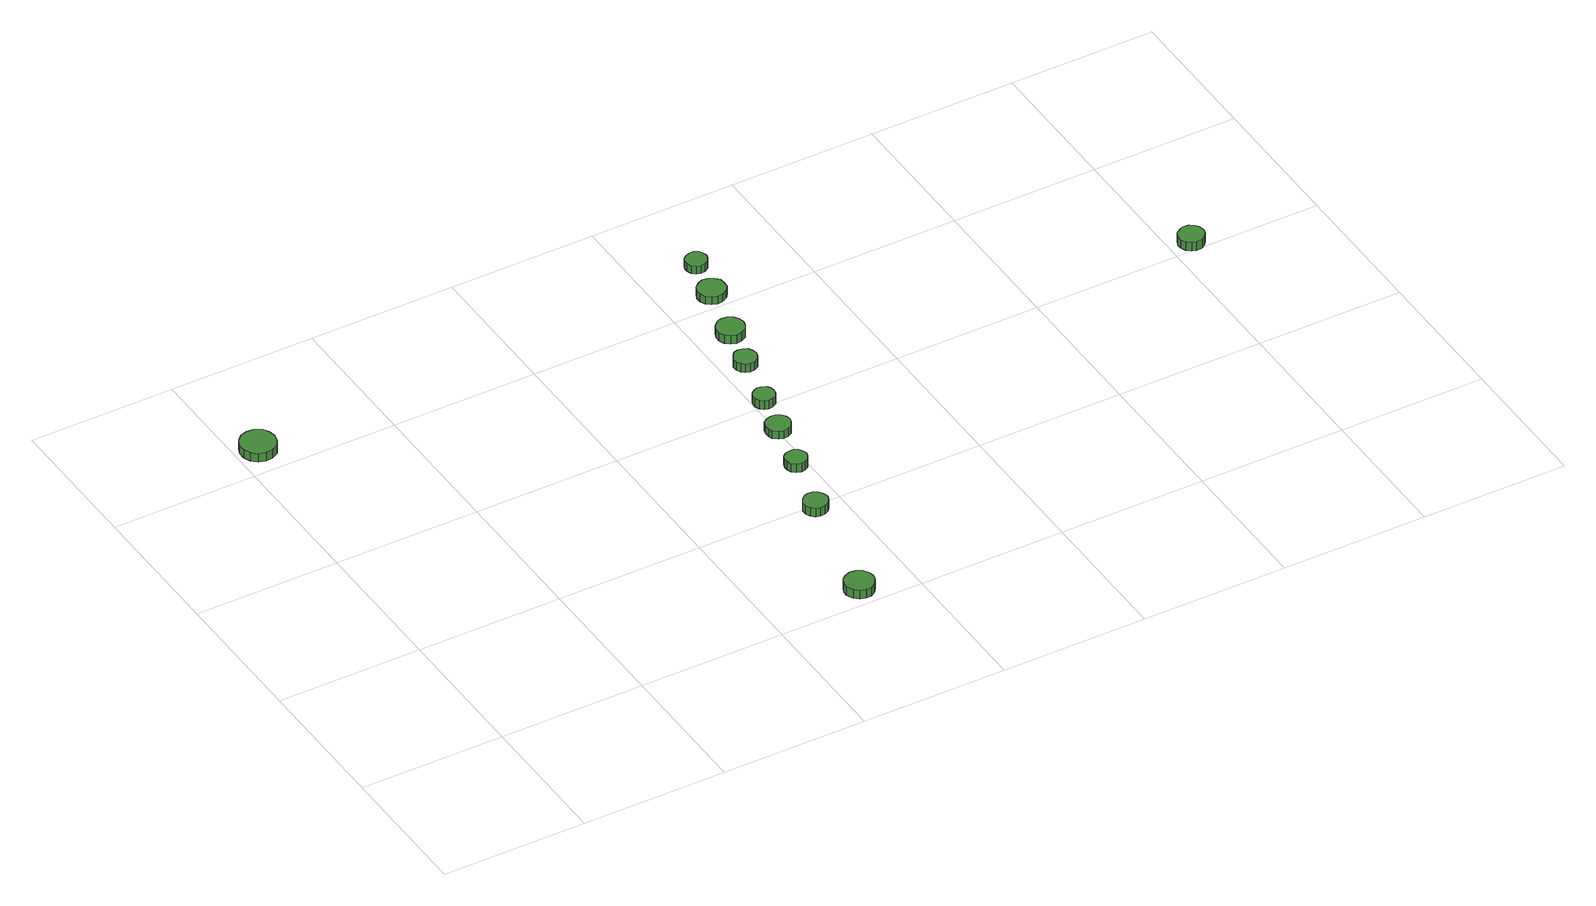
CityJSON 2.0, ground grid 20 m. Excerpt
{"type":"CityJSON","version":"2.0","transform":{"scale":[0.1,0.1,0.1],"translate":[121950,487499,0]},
"CityObjects":{
"tree1":{"type":"SolitaryVegetationObject","attributes":{"function":"something"},"geometry":[{"type":"MultiSurface","lod":"1","boundaries":[[[0,1,2,3,4,5,6,7,8,9,10,11,12,13,14]],[[15,16,17,18,19,20,21,22,23,24,25,26,27,28,29]],[[0,29,28,1]],[[1,28,27,2]],[[2,27,26,3]],[[3,26,25,4]],[[4,25,24,5]],[[5,24,23,6]],[[6,23,22,7]],[[7,22,21,8]],[[8,21,20,9]],[[9,20,19,10]],[[10,19,18,11]],[[11,18,17,12]],[[12,17,16,13]],[[13,16,15,14]],[[14,15,29,0]]]}]},
"tree2":{"type":"SolitaryVegetationObject","attributes":{"function":"something"},"geometry":[{"type":"MultiSurface","lod":"1","boundaries":[[[30,31,32,33,34,35,36,37,38,39,40,41,42,43,44]],[[45,46,47,48,49,50,51,52,53,54,55,56,57,58,59]],[[30,59,58,31]],[[31,58,57,32]],[[32,57,56,33]],[[33,56,55,34]],[[34,55,54,35]],[[35,54,53,36]],[[36,53,52,37]],[[37,52,51,38]],[[38,51,50,39]],[[39,50,49,40]],[[40,49,48,41]],[[41,48,47,42]],[[42,47,46,43]],[[43,46,45,44]],[[44,45,59,30]]]}]},
"tree3":{"type":"SolitaryVegetationObject","attributes":{"function":"something"},"geometry":[{"type":"MultiSurface","lod":"1","boundaries":[[[60,61,62,63,64,65,66,67,68,69,70,71,72,73,74]],[[75,76,77,78,79,80,81,82,83,84,85,86,87,88,89]],[[60,89,88,61]],[[61,88,87,62]],[[62,87,86,63]],[[63,86,85,64]],[[64,85,84,65]],[[65,84,83,66]],[[66,83,82,67]],[[67,82,81,68]],[[68,81,80,69]],[[69,80,79,70]],[[70,79,78,71]],[[71,78,77,72]],[[72,77,76,73]],[[73,76,75,74]],[[74,75,89,60]]]}]},
"tree4":{"type":"SolitaryVegetationObject","attributes":{"function":"something"},"geometry":[{"type":"MultiSurface","lod":"1","boundaries":[[[90,91,92,93,94,95,96,97,98,99,100,101,102,103,104]],[[105,106,107,108,109,110,111,112,113,114,115,116,117,118,119]],[[90,119,118,91]],[[91,118,117,92]],[[92,117,116,93]],[[93,116,115,94]],[[94,115,114,95]],[[95,114,113,96]],[[96,113,112,97]],[[97,112,111,98]],[[98,111,110,99]],[[99,110,109,100]],[[100,109,108,101]],[[101,108,107,102]],[[102,107,106,103]],[[103,106,105,104]],[[104,105,119,90]]]}]},
"tree5":{"type":"SolitaryVegetationObject","attributes":{"function":"something"},"geometry":[{"type":"MultiSurface","lod":"1","boundaries":[[[120,121,122,123,124,125,126,127,128,129,130,131,132,133,134]],[[135,136,137,138,139,140,141,142,143,144,145,146,147,148,149]],[[120,149,148,121]],[[121,148,147,122]],[[122,147,146,123]],[[123,146,145,124]],[[124,145,144,125]],[[125,144,143,126]],[[126,143,142,127]],[[127,142,141,128]],[[128,141,140,129]],[[129,140,139,130]],[[130,139,138,131]],[[131,138,137,132]],[[132,137,136,133]],[[133,136,135,134]],[[134,135,149,120]]]}]},
"tree6":{"type":"SolitaryVegetationObject","attributes":{"function":"something"},"geometry":[{"type":"MultiSurface","lod":"1","boundaries":[[[150,151,152,153,154,155,156,157,158,159,160,161,162,163,164]],[[165,166,167,168,169,170,171,172,173,174,175,176,177,178,179]],[[150,179,178,151]],[[151,178,177,152]],[[152,177,176,153]],[[153,176,175,154]],[[154,175,174,155]],[[155,174,173,156]],[[156,173,172,157]],[[157,172,171,158]],[[158,171,170,159]],[[159,170,169,160]],[[160,169,168,161]],[[161,168,167,162]],[[162,167,166,163]],[[163,166,165,164]],[[164,165,179,150]]]}]},
"tree7":{"type":"SolitaryVegetationObject","attributes":{"function":"something"},"geometry":[{"type":"MultiSurface","lod":"1","boundaries":[[[180,181,182,183,184,185,186,187,188,189,190,191,192,193,194]],[[195,196,197,198,199,200,201,202,203,204,205,206,207,208,209]],[[180,209,208,181]],[[181,208,207,182]],[[182,207,206,183]],[[183,206,205,184]],[[184,205,204,185]],[[185,204,203,186]],[[186,203,202,187]],[[187,202,201,188]],[[188,201,200,189]],[[189,200,199,190]],[[190,199,198,191]],[[191,198,197,192]],[[192,197,196,193]],[[193,196,195,194]],[[194,195,209,180]]]}]},
"tree8":{"type":"SolitaryVegetationObject","attributes":{"function":"something"},"geometry":[{"type":"MultiSurface","lod":"1","boundaries":[[[210,211,212,213,214,215,216,217,218,219,220,221,222,223,224]],[[225,226,227,228,229,230,231,232,233,234,235,236,237,238,239]],[[210,239,238,211]],[[211,238,237,212]],[[212,237,236,213]],[[213,236,235,214]],[[214,235,234,215]],[[215,234,233,216]],[[216,233,232,217]],[[217,232,231,218]],[[218,231,230,219]],[[219,230,229,220]],[[220,229,228,221]],[[221,228,227,222]],[[222,227,226,223]],[[223,226,225,224]],[[224,225,239,210]]]}]},
"tree9":{"type":"SolitaryVegetationObject","attributes":{"function":"something"},"geometry":[{"type":"MultiSurface","lod":"1","boundaries":[[[240,241,242,243,244,245,246,247,248,249,250,251,252,253,254]],[[255,256,257,258,259,260,261,262,263,264,265,266,267,268,269]],[[240,269,268,241]],[[241,268,267,242]],[[242,267,266,243]],[[243,266,265,244]],[[244,265,264,245]],[[245,264,263,246]],[[246,263,262,247]],[[247,262,261,248]],[[248,261,260,249]],[[249,260,259,250]],[[250,259,258,251]],[[251,258,257,252]],[[252,257,256,253]],[[253,256,255,254]],[[254,255,269,240]]]}]},
"tree10":{"type":"SolitaryVegetationObject","attributes":{"function":"something"},"geometry":[{"type":"MultiSurface","lod":"1","boundaries":[[[270,271,272,273,274,275,276,277,278,279,280,281,282,283,284]],[[285,286,287,288,289,290,291,292,293,294,295,296,297,298,299]],[[270,299,298,271]],[[271,298,297,272]],[[272,297,296,273]],[[273,296,295,274]],[[274,295,294,275]],[[275,294,293,276]],[[276,293,292,277]],[[277,292,291,278]],[[278,291,290,279]],[[279,290,289,280]],[[280,289,288,281]],[[281,288,287,282]],[[282,287,286,283]],[[283,286,285,284]],[[284,285,299,270]]]}]},
"tree11":{"type":"SolitaryVegetationObject","attributes":{"function":"something"},"geometry":[{"type":"MultiSurface","lod":"1","boundaries":[[[300,301,302,303,304,305,306,307,308,309,310,311,312,313,314]],[[315,316,317,318,319,320,321,322,323,324,325,326,327,328,329]],[[300,329,328,301]],[[301,328,327,302]],[[302,327,326,303]],[[303,326,325,304]],[[304,325,324,305]],[[305,324,323,306]],[[306,323,322,307]],[[307,322,321,308]],[[308,321,320,309]],[[309,320,319,310]],[[310,319,318,311]],[[311,318,317,312]],[[312,317,316,313]],[[313,316,315,314]],[[314,315,329,300]]]}]}
},
"vertices":[
[53,641,16],[51,651,16],[46,659,16],[37,664,16],[27,665,16],[17,662,16],[10,655,16],[6,646,16],[6,636,16],[10,627,16],[17,620,16],[27,617,16],[37,618,16],[46,623,16],[51,631,16],[51,631,3],[46,623,3],[37,618,3],[27,617,3],[17,620,3],[10,627,3],[6,636,3],[6,646,3],[10,655,3],[17,662,3],[27,665,3],[37,664,3],[46,659,3],[51,651,3],[53,641,3],
[548,29,15],[546,37,15],[541,44,15],[534,48,15],[526,49,15],[518,46,15],[512,41,15],[508,33,15],[508,25,15],[512,17,15],[518,11,15],[526,9,15],[534,9,15],[541,14,15],[546,21,15],[546,21,2],[541,14,2],[534,9,2],[526,9,2],[518,11,2],[512,17,2],[508,25,2],[508,33,2],[512,41,2],[518,46,2],[526,49,2],[534,48,2],[541,44,2],[546,37,2],[548,29,2],
[580,194,14],[578,201,14],[574,207,14],[568,210,14],[561,211,14],[555,209,14],[550,204,14],[547,198,14],[547,191,14],[550,185,14],[555,180,14],[561,178,14],[568,179,14],[574,182,14],[578,188,14],[578,188,1],[574,182,1],[568,179,1],[561,178,1],[555,180,1],[550,185,1],[547,191,1],[547,198,1],[550,204,1],[555,209,1],[561,211,1],[568,210,1],[574,207,1],[578,201,1],[580,194,1],
[601,281,14],[599,287,14],[596,292,14],[591,295,14],[585,295,14],[579,294,14],[574,290,14],[572,284,14],[572,278,14],[574,272,14],[579,268,14],[585,266,14],[591,267,14],[596,270,14],[599,275,14],[599,275,1],[596,270,1],[591,267,1],[585,266,1],[579,268,1],[574,272,1],[572,278,1],[572,284,1],[574,290,1],[579,294,1],[585,295,1],[591,295,1],[596,292,1],[599,287,1],[601,281,1],
[618,350,14],[616,357,14],[612,362,14],[606,366,14],[599,366,14],[593,364,14],[587,360,14],[585,353,14],[585,346,14],[587,340,14],[593,335,14],[599,333,14],[606,334,14],[612,337,14],[616,343,14],[616,343,2],[612,337,2],[606,334,2],[599,333,2],[593,335,2],[587,340,2],[585,346,2],[585,353,2],[587,360,2],[593,364,2],[599,366,2],[606,366,2],[612,362,2],[616,357,2],[618,350,2],
[629,408,15],[628,414,15],[625,418,15],[619,421,15],[613,422,15],[608,420,15],[603,416,15],[601,411,15],[601,405,15],[603,399,15],[608,395,15],[613,393,15],[619,394,15],[625,397,15],[628,402,15],[628,402,2],[625,397,2],[619,394,2],[613,393,2],[608,395,2],[603,399,2],[601,405,2],[601,411,2],[603,416,2],[608,420,2],[613,422,2],[619,421,2],[625,418,2],[628,414,2],[629,408,2],
[649,484,14],[647,491,14],[644,496,14],[638,499,14],[631,500,14],[625,498,14],[621,493,14],[618,488,14],[618,481,14],[621,475,14],[625,471,14],[631,469,14],[638,469,14],[644,473,14],[647,478,14],[647,478,1],[644,473,1],[638,469,1],[631,469,1],[625,471,1],[621,475,1],[618,481,1],[618,488,1],[621,493,1],[625,498,1],[631,500,1],[638,499,1],[644,496,1],[647,491,1],[649,484,1],
[666,544,15],[664,552,15],[660,558,15],[653,562,15],[645,563,15],[638,561,15],[632,555,15],[629,548,15],[629,540,15],[632,533,15],[638,528,15],[645,525,15],[653,526,15],[660,530,15],[664,537,15],[664,537,2],[660,530,2],[653,526,2],[645,525,2],[638,528,2],[632,533,2],[629,540,2],[629,548,2],[632,555,2],[638,561,2],[645,563,2],[653,562,2],[660,558,2],[664,552,2],[666,544,2],
[684,621,16],[683,629,16],[678,635,16],[671,639,16],[663,640,16],[656,637,16],[650,632,16],[647,625,16],[647,617,16],[650,610,16],[656,605,16],[663,602,16],[671,603,16],[678,607,16],[683,613,16],[683,613,4],[678,607,4],[671,603,4],[663,602,4],[656,605,4],[650,610,4],[647,617,4],[647,625,4],[650,632,4],[656,637,4],[663,640,4],[671,639,4],[678,635,4],[683,629,4],[684,621,4],
[693,680,16],[691,686,16],[688,691,16],[683,694,16],[676,694,16],[671,692,16],[666,688,16],[664,683,16],[664,677,16],[666,671,16],[671,667,16],[676,665,16],[683,666,16],[688,669,16],[691,674,16],[691,674,4],[688,669,4],[683,666,4],[676,665,4],[671,667,4],[666,671,4],[664,677,4],[664,683,4],[666,688,4],[671,692,4],[676,694,4],[683,694,4],[688,691,4],[691,686,4],[693,680,4],
[1240,402,26],[1238,410,26],[1234,415,26],[1228,419,26],[1220,420,26],[1214,417,26],[1208,413,26],[1205,406,26],[1205,399,26],[1208,392,26],[1214,387,26],[1220,385,26],[1228,386,26],[1234,390,26],[1238,395,26],[1238,395,13],[1234,390,13],[1228,386,13],[1220,385,13],[1214,387,13],[1208,392,13],[1205,399,13],[1205,406,13],[1208,413,13],[1214,417,13],[1220,420,13],[1228,419,13],[1234,415,13],[1238,410,13],[1240,402,13]
]}
